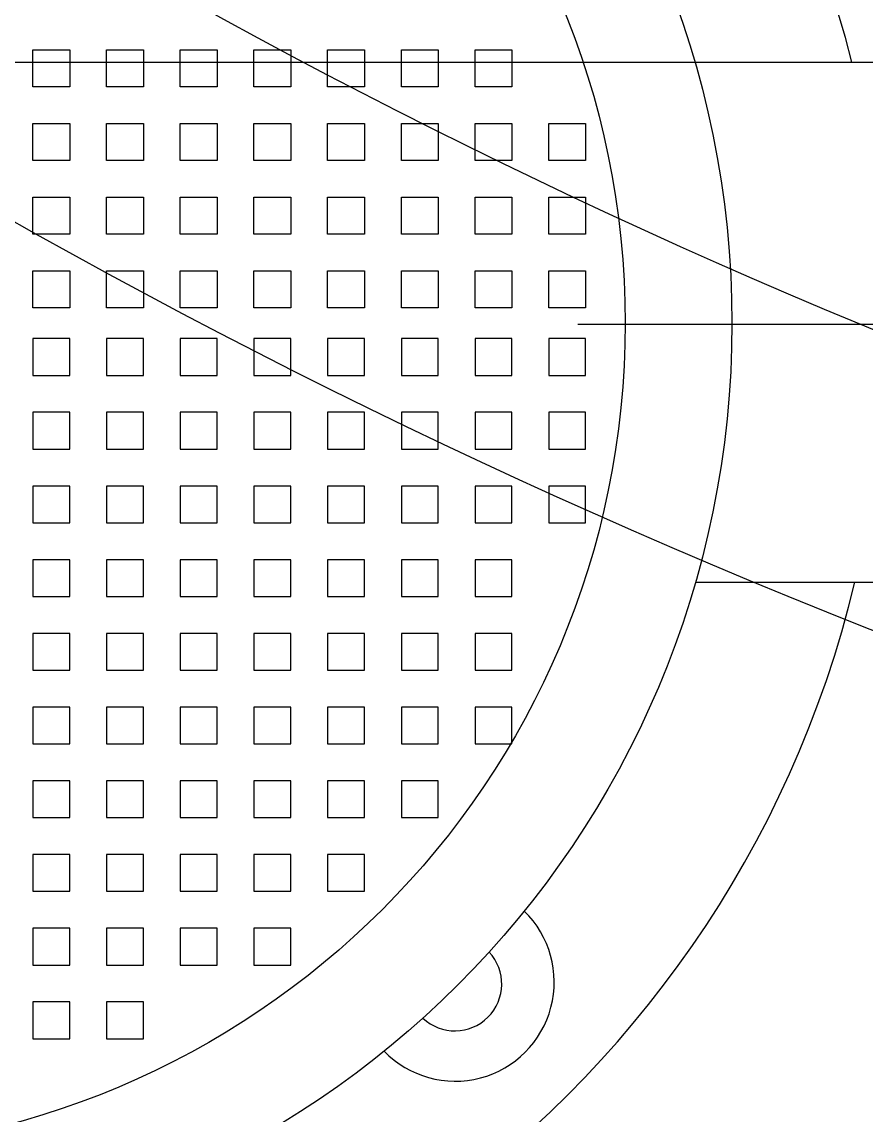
# Model space of a CAD drawing. Header units: millimetres. Extents: x 0 to 12600, y 0 to 8910.
# Drawn here: x 9558.7 to 9656.1, y 3722.8 to 3848.9 of the extents above; entities that cross this region are included whole.
import ezdxf

# ---------------------------------------------------------------- set-up
doc = ezdxf.new("R2010")
doc.units = ezdxf.units.MM
doc.header["$LTSCALE"] = 300
doc.linetypes.add('G', pattern=[2, 1.25, -0.25, 0.25, -0.25])
doc.linetypes.add('K', pattern=[2.5, 1.25, -0.25, 0.25, -0.25, 0.25, -0.25])
for name, color, linetype in [('01', 7, 'Continuous'), ('05', 4, 'G'), ('07', 6, 'K')]:
    doc.layers.add(name, color=color, linetype=linetype)

# ---------------------------------------------------------------- blocks, each defined once
blk = doc.blocks.new('ewrewr')
at = {"layer": '01', "ltscale": 8}
for p, q in [((-3277.74, 5166.74), (-3277.74, 5212.39)), ((-3217.74, 5166.81), (-3217.74, 5190.55)), ((-3270.66, 5149.89), (-3270.66, 5154.14)), ((-3270.66, 5154.14), (-3266.41, 5154.14)), ((-3266.41, 5154.14), (-3266.41, 5149.89)), ((-3262.16, 5149.89), (-3262.16, 5154.14)), ((-3262.16, 5154.14), (-3257.91, 5154.14)), ((-3257.91, 5154.14), (-3257.91, 5149.89)), ((-3253.66, 5149.89), (-3253.66, 5154.14)), ((-3253.66, 5154.14), (-3249.41, 5154.14)), ((-3249.41, 5154.14), (-3249.41, 5149.89)), ((-3245.85, 5154.14), (-3245.85, 5149.89)), ((-3241.6, 5154.14), (-3245.85, 5154.14)), ((-3241.6, 5149.89), (-3241.6, 5154.14)), ((-3237.35, 5154.14), (-3237.35, 5149.89)), ((-3233.1, 5154.14), (-3237.35, 5154.14)), ((-3233.1, 5149.89), (-3233.1, 5154.14)), ((-3228.85, 5154.14), (-3228.85, 5149.89)), ((-3224.6, 5154.14), (-3228.85, 5154.14)), ((-3224.6, 5149.89), (-3224.6, 5154.14)), ((-3266.41, 5149.89), (-3270.66, 5149.89)), ((-3257.91, 5149.89), (-3262.16, 5149.89)), ((-3249.41, 5149.89), (-3253.66, 5149.89)), ((-3245.85, 5149.89), (-3241.6, 5149.89)), ((-3237.35, 5149.89), (-3233.1, 5149.89)), ((-3228.85, 5149.89), (-3224.6, 5149.89)), ((-3279.16, 5145.64), (-3274.91, 5145.64)), ((-3279.16, 5141.39), (-3279.16, 5145.64)), ((-3274.91, 5145.64), (-3274.91, 5141.39)), ((-3270.66, 5141.39), (-3270.66, 5145.64)), ((-3270.66, 5145.64), (-3266.41, 5145.64)), ((-3266.41, 5145.64), (-3266.41, 5141.39)), ((-3262.16, 5145.64), (-3257.91, 5145.64)), ((-3262.16, 5141.39), (-3262.16, 5145.64)), ((-3257.91, 5145.64), (-3257.91, 5141.39)), ((-3253.66, 5145.64), (-3249.41, 5145.64)), ((-3253.66, 5141.39), (-3253.66, 5145.64)), ((-3249.41, 5145.64), (-3249.41, 5141.39)), ((-3241.6, 5145.64), (-3245.85, 5145.64)), ((-3245.85, 5145.64), (-3245.85, 5141.39)), ((-3241.6, 5141.39), (-3241.6, 5145.64)), ((-3233.1, 5145.64), (-3237.35, 5145.64)), ((-3237.35, 5145.64), (-3237.35, 5141.39)), ((-3233.1, 5141.39), (-3233.1, 5145.64)), ((-3228.85, 5145.64), (-3228.85, 5141.39)), ((-3224.6, 5145.64), (-3228.85, 5145.64)), ((-3224.6, 5141.39), (-3224.6, 5145.64)), ((-3220.35, 5145.64), (-3220.35, 5141.39)), ((-3216.1, 5145.64), (-3220.35, 5145.64)), ((-3216.1, 5141.39), (-3216.1, 5145.64)), ((-3207.6, 5145.64), (-3211.85, 5145.64)), ((-3211.85, 5145.64), (-3211.85, 5141.39)), ((-3207.6, 5141.39), (-3207.6, 5145.64)), ((-3199.1, 5145.64), (-3203.35, 5145.64)), ((-3203.35, 5145.64), (-3203.35, 5141.39)), ((-3199.1, 5141.39), (-3199.1, 5145.64)), ((-3274.91, 5141.39), (-3279.16, 5141.39)), ((-3266.41, 5141.39), (-3270.66, 5141.39)), ((-3257.91, 5141.39), (-3262.16, 5141.39)), ((-3249.41, 5141.39), (-3253.66, 5141.39)), ((-3245.85, 5141.39), (-3241.6, 5141.39)), ((-3237.35, 5141.39), (-3233.1, 5141.39)), ((-3228.85, 5141.39), (-3224.6, 5141.39)), ((-3220.35, 5141.39), (-3216.1, 5141.39)), ((-3211.85, 5141.39), (-3207.6, 5141.39)), ((-3203.35, 5141.39), (-3199.1, 5141.39)), ((-3279.16, 5137.14), (-3274.91, 5137.14)), ((-3279.16, 5132.89), (-3279.16, 5137.14)), ((-3274.91, 5137.14), (-3274.91, 5132.89)), ((-3270.66, 5132.89), (-3270.66, 5137.14)), ((-3270.66, 5137.14), (-3266.41, 5137.14)), ((-3266.41, 5137.14), (-3266.41, 5132.89)), ((-3262.16, 5132.89), (-3262.16, 5137.14)), ((-3262.16, 5137.14), (-3257.91, 5137.14)), ((-3257.91, 5137.14), (-3257.91, 5132.89)), ((-3253.66, 5137.14), (-3249.41, 5137.14)), ((-3253.66, 5132.89), (-3253.66, 5137.14)), ((-3249.41, 5137.14), (-3249.41, 5132.89)), ((-3245.85, 5137.14), (-3245.85, 5132.89)), ((-3241.6, 5137.14), (-3245.85, 5137.14)), ((-3241.6, 5132.89), (-3241.6, 5137.14)), ((-3237.35, 5137.14), (-3237.35, 5132.89)), ((-3233.1, 5137.14), (-3237.35, 5137.14)), ((-3233.1, 5132.89), (-3233.1, 5137.14)), ((-3228.85, 5137.14), (-3228.85, 5132.89)), ((-3224.6, 5137.14), (-3228.85, 5137.14)), ((-3224.6, 5132.89), (-3224.6, 5137.14)), ((-3220.35, 5137.14), (-3220.35, 5132.89)), ((-3216.1, 5137.14), (-3220.35, 5137.14)), ((-3216.1, 5132.89), (-3216.1, 5137.14)), ((-3207.6, 5137.14), (-3211.85, 5137.14)), ((-3211.85, 5137.14), (-3211.85, 5132.89)), ((-3207.6, 5132.89), (-3207.6, 5137.14)), ((-3203.35, 5137.14), (-3203.35, 5132.89)), ((-3199.1, 5137.14), (-3203.35, 5137.14)), ((-3199.1, 5132.89), (-3199.1, 5137.14)), ((-3194.85, 5137.14), (-3194.85, 5132.89)), ((-3190.6, 5137.14), (-3194.85, 5137.14)), ((-3190.6, 5132.89), (-3190.6, 5137.14)), ((-3274.91, 5132.89), (-3279.16, 5132.89)), ((-3266.41, 5132.89), (-3270.66, 5132.89)), ((-3257.91, 5132.89), (-3262.16, 5132.89)), ((-3249.41, 5132.89), (-3253.66, 5132.89)), ((-3245.85, 5132.89), (-3241.6, 5132.89)), ((-3237.35, 5132.89), (-3233.1, 5132.89)), ((-3228.85, 5132.89), (-3224.6, 5132.89)), ((-3220.35, 5132.89), (-3216.1, 5132.89)), ((-3211.85, 5132.89), (-3207.6, 5132.89)), ((-3203.35, 5132.89), (-3199.1, 5132.89)), ((-3194.85, 5132.89), (-3190.6, 5132.89)), ((-3279.16, 5128.64), (-3274.91, 5128.64)), ((-3279.16, 5124.39), (-3279.16, 5128.64)), ((-3274.91, 5128.64), (-3274.91, 5124.39)), ((-3270.66, 5124.39), (-3270.66, 5128.64)), ((-3270.66, 5128.64), (-3266.41, 5128.64)), ((-3266.41, 5128.64), (-3266.41, 5124.39)), ((-3262.16, 5124.39), (-3262.16, 5128.64)), ((-3262.16, 5128.64), (-3257.91, 5128.64)), ((-3257.91, 5128.64), (-3257.91, 5124.39)), ((-3253.66, 5128.64), (-3249.41, 5128.64)), ((-3253.66, 5124.39), (-3253.66, 5128.64)), ((-3249.41, 5128.64), (-3249.41, 5124.39)), ((-3241.6, 5128.64), (-3245.85, 5128.64)), ((-3245.85, 5128.64), (-3245.85, 5124.39)), ((-3241.6, 5124.39), (-3241.6, 5128.64)), ((-3237.35, 5128.64), (-3237.35, 5124.39)), ((-3233.1, 5128.64), (-3237.35, 5128.64)), ((-3233.1, 5124.39), (-3233.1, 5128.64)), ((-3228.85, 5128.64), (-3228.85, 5124.39)), ((-3224.6, 5128.64), (-3228.85, 5128.64)), ((-3224.6, 5124.39), (-3224.6, 5128.64)), ((-3220.35, 5128.64), (-3220.35, 5124.39)), ((-3216.1, 5128.64), (-3220.35, 5128.64)), ((-3216.1, 5124.39), (-3216.1, 5128.64)), ((-3207.6, 5128.64), (-3211.85, 5128.64)), ((-3211.85, 5128.64), (-3211.85, 5124.39)), ((-3207.6, 5124.39), (-3207.6, 5128.64)), ((-3199.1, 5128.64), (-3203.35, 5128.64)), ((-3203.35, 5128.64), (-3203.35, 5124.39)), ((-3199.1, 5124.39), (-3199.1, 5128.64)), ((-3190.6, 5128.64), (-3194.85, 5128.64)), ((-3194.85, 5128.64), (-3194.85, 5124.39)), ((-3190.6, 5124.39), (-3190.6, 5128.64)), ((-3186.35, 5128.64), (-3186.35, 5124.39)), ((-3182.1, 5128.64), (-3186.35, 5128.64)), ((-3182.1, 5124.39), (-3182.1, 5128.64)), ((-3274.91, 5124.39), (-3279.16, 5124.39)), ((-3266.41, 5124.39), (-3270.66, 5124.39)), ((-3257.91, 5124.39), (-3262.16, 5124.39)), ((-3249.41, 5124.39), (-3253.66, 5124.39)), ((-3245.85, 5124.39), (-3241.6, 5124.39)), ((-3237.35, 5124.39), (-3233.1, 5124.39)), ((-3228.85, 5124.39), (-3224.6, 5124.39)), ((-3220.35, 5124.39), (-3216.1, 5124.39)), ((-3211.85, 5124.39), (-3207.6, 5124.39)), ((-3203.35, 5124.39), (-3199.1, 5124.39)), ((-3194.85, 5124.39), (-3190.6, 5124.39)), ((-3186.35, 5124.39), (-3182.1, 5124.39)), ((-3279.16, 5120.14), (-3274.91, 5120.14)), ((-3279.16, 5115.89), (-3279.16, 5120.14)), ((-3274.91, 5120.14), (-3274.91, 5115.89)), ((-3270.66, 5115.89), (-3270.66, 5120.14)), ((-3270.66, 5120.14), (-3266.41, 5120.14)), ((-3266.41, 5120.14), (-3266.41, 5115.89)), ((-3262.16, 5115.89), (-3262.16, 5120.14)), ((-3262.16, 5120.14), (-3257.91, 5120.14)), ((-3257.91, 5120.14), (-3257.91, 5115.89)), ((-3253.66, 5120.14), (-3249.41, 5120.14)), ((-3253.66, 5115.89), (-3253.66, 5120.14)), ((-3249.41, 5120.14), (-3249.41, 5115.89)), ((-3245.85, 5120.14), (-3245.85, 5115.89)), ((-3241.6, 5120.14), (-3245.85, 5120.14)), ((-3241.6, 5115.89), (-3241.6, 5120.14)), ((-3237.35, 5120.14), (-3237.35, 5115.89)), ((-3233.1, 5120.14), (-3237.35, 5120.14)), ((-3233.1, 5115.89), (-3233.1, 5120.14)), ((-3228.85, 5120.14), (-3228.85, 5115.89)), ((-3224.6, 5120.14), (-3228.85, 5120.14)), ((-3224.6, 5115.89), (-3224.6, 5120.14)), ((-3220.35, 5120.14), (-3220.35, 5115.89)), ((-3216.1, 5120.14), (-3220.35, 5120.14)), ((-3216.1, 5115.89), (-3216.1, 5120.14)), ((-3207.6, 5120.14), (-3211.85, 5120.14)), ((-3211.85, 5120.14), (-3211.85, 5115.89)), ((-3207.6, 5115.89), (-3207.6, 5120.14)), ((-3203.35, 5120.14), (-3203.35, 5115.89)), ((-3199.1, 5120.14), (-3203.35, 5120.14)), ((-3199.1, 5115.89), (-3199.1, 5120.14)), ((-3194.85, 5120.14), (-3194.85, 5115.89)), ((-3190.6, 5120.14), (-3194.85, 5120.14)), ((-3190.6, 5115.89), (-3190.6, 5120.14)), ((-3186.35, 5120.14), (-3186.35, 5115.89)), ((-3182.1, 5120.14), (-3186.35, 5120.14)), ((-3182.1, 5115.89), (-3182.1, 5120.14)), ((-3173.6, 5120.14), (-3177.85, 5120.14)), ((-3177.85, 5120.14), (-3177.85, 5115.89)), ((-3173.6, 5115.89), (-3173.6, 5120.14)), ((-3274.91, 5115.89), (-3279.16, 5115.89)), ((-3266.41, 5115.89), (-3270.66, 5115.89)), ((-3257.91, 5115.89), (-3262.16, 5115.89)), ((-3249.41, 5115.89), (-3253.66, 5115.89)), ((-3245.85, 5115.89), (-3241.6, 5115.89)), ((-3237.35, 5115.89), (-3233.1, 5115.89)), ((-3228.85, 5115.89), (-3224.6, 5115.89)), ((-3220.35, 5115.89), (-3216.1, 5115.89)), ((-3211.85, 5115.89), (-3207.6, 5115.89)), ((-3203.35, 5115.89), (-3199.1, 5115.89)), ((-3194.85, 5115.89), (-3190.6, 5115.89)), ((-3186.35, 5115.89), (-3182.1, 5115.89)), ((-3177.85, 5115.89), (-3173.6, 5115.89)), ((-3279.16, 5111.64), (-3274.91, 5111.64)), ((-3279.16, 5107.39), (-3279.16, 5111.64)), ((-3274.91, 5111.64), (-3274.91, 5107.39)), ((-3270.66, 5107.39), (-3270.66, 5111.64)), ((-3270.66, 5111.64), (-3266.41, 5111.64)), ((-3266.41, 5111.64), (-3266.41, 5107.39)), ((-3262.16, 5107.39), (-3262.16, 5111.64)), ((-3262.16, 5111.64), (-3257.91, 5111.64)), ((-3257.91, 5111.64), (-3257.91, 5107.39)), ((-3253.66, 5111.64), (-3249.41, 5111.64)), ((-3253.66, 5107.39), (-3253.66, 5111.64)), ((-3249.41, 5111.64), (-3249.41, 5107.39)), ((-3241.6, 5111.64), (-3245.85, 5111.64)), ((-3245.85, 5111.64), (-3245.85, 5107.39)), ((-3241.6, 5107.39), (-3241.6, 5111.64)), ((-3233.1, 5111.64), (-3237.35, 5111.64)), ((-3237.35, 5111.64), (-3237.35, 5107.39)), ((-3233.1, 5107.39), (-3233.1, 5111.64)), ((-3228.85, 5111.64), (-3228.85, 5107.39)), ((-3224.6, 5111.64), (-3228.85, 5111.64)), ((-3224.6, 5107.39), (-3224.6, 5111.64)), ((-3220.35, 5111.64), (-3220.35, 5107.39)), ((-3216.1, 5111.64), (-3220.35, 5111.64)), ((-3216.1, 5107.39), (-3216.1, 5111.64)), ((-3207.6, 5111.64), (-3211.85, 5111.64)), ((-3211.85, 5111.64), (-3211.85, 5107.39)), ((-3207.6, 5107.39), (-3207.6, 5111.64)), ((-3199.1, 5111.64), (-3203.35, 5111.64)), ((-3203.35, 5111.64), (-3203.35, 5107.39)), ((-3199.1, 5107.39), (-3199.1, 5111.64)), ((-3190.6, 5111.64), (-3194.85, 5111.64)), ((-3194.85, 5111.64), (-3194.85, 5107.39)), ((-3190.6, 5107.39), (-3190.6, 5111.64)), ((-3186.35, 5111.64), (-3186.35, 5107.39)), ((-3182.1, 5111.64), (-3186.35, 5111.64)), ((-3182.1, 5107.39), (-3182.1, 5111.64)), ((-3173.6, 5111.64), (-3177.85, 5111.64)), ((-3177.85, 5111.64), (-3177.85, 5107.39)), ((-3173.6, 5107.39), (-3173.6, 5111.64)), ((-3274.91, 5107.39), (-3279.16, 5107.39)), ((-3266.41, 5107.39), (-3270.66, 5107.39)), ((-3257.91, 5107.39), (-3262.16, 5107.39)), ((-3249.41, 5107.39), (-3253.66, 5107.39)), ((-3245.85, 5107.39), (-3241.6, 5107.39)), ((-3237.35, 5107.39), (-3233.1, 5107.39)), ((-3228.85, 5107.39), (-3224.6, 5107.39)), ((-3220.35, 5107.39), (-3216.1, 5107.39)), ((-3211.85, 5107.39), (-3207.6, 5107.39)), ((-3203.35, 5107.39), (-3199.1, 5107.39)), ((-3194.85, 5107.39), (-3190.6, 5107.39)), ((-3186.35, 5107.39), (-3182.1, 5107.39)), ((-3177.85, 5107.39), (-3173.6, 5107.39)), ((-3279.16, 5103.14), (-3274.91, 5103.14)), ((-3279.16, 5098.89), (-3279.16, 5103.14)), ((-3274.91, 5103.14), (-3274.91, 5098.89)), ((-3270.66, 5098.89), (-3270.66, 5103.14)), ((-3270.66, 5103.14), (-3266.41, 5103.14)), ((-3266.41, 5103.14), (-3266.41, 5098.89)), ((-3262.16, 5098.89), (-3262.16, 5103.14)), ((-3262.16, 5103.14), (-3257.91, 5103.14)), ((-3257.91, 5103.14), (-3257.91, 5098.89)), ((-3253.66, 5103.14), (-3249.41, 5103.14)), ((-3253.66, 5098.89), (-3253.66, 5103.14)), ((-3249.41, 5103.14), (-3249.41, 5098.89)), ((-3241.6, 5103.14), (-3245.85, 5103.14)), ((-3245.85, 5103.14), (-3245.85, 5098.89)), ((-3241.6, 5098.89), (-3241.6, 5103.14)), ((-3233.1, 5103.14), (-3237.35, 5103.14)), ((-3237.35, 5103.14), (-3237.35, 5098.89)), ((-3233.1, 5098.89), (-3233.1, 5103.14)), ((-3228.85, 5103.14), (-3228.85, 5098.89)), ((-3224.6, 5103.14), (-3228.85, 5103.14)), ((-3224.6, 5098.89), (-3224.6, 5103.14)), ((-3220.35, 5103.14), (-3220.35, 5098.89)), ((-3216.1, 5103.14), (-3220.35, 5103.14)), ((-3216.1, 5098.89), (-3216.1, 5103.14)), ((-3207.6, 5103.14), (-3211.85, 5103.14)), ((-3211.85, 5103.14), (-3211.85, 5098.89)), ((-3207.6, 5098.89), (-3207.6, 5103.14)), ((-3199.1, 5103.14), (-3203.35, 5103.14)), ((-3203.35, 5103.14), (-3203.35, 5098.89)), ((-3199.1, 5098.89), (-3199.1, 5103.14)), ((-3190.6, 5103.14), (-3194.85, 5103.14)), ((-3194.85, 5103.14), (-3194.85, 5098.89)), ((-3190.6, 5098.89), (-3190.6, 5103.14)), ((-3186.35, 5103.14), (-3186.35, 5098.89)), ((-3182.1, 5103.14), (-3186.35, 5103.14)), ((-3182.1, 5098.89), (-3182.1, 5103.14)), ((-3173.6, 5103.14), (-3177.85, 5103.14)), ((-3177.85, 5103.14), (-3177.85, 5098.89)), ((-3173.6, 5098.89), (-3173.6, 5103.14)), ((-3165.1, 5103.14), (-3169.35, 5103.14)), ((-3169.35, 5103.14), (-3169.35, 5098.89)), ((-3165.1, 5098.89), (-3165.1, 5103.14)), ((-3274.91, 5098.89), (-3279.16, 5098.89)), ((-3266.41, 5098.89), (-3270.66, 5098.89)), ((-3257.91, 5098.89), (-3262.16, 5098.89)), ((-3249.41, 5098.89), (-3253.66, 5098.89)), ((-3245.85, 5098.89), (-3241.6, 5098.89)), ((-3237.35, 5098.89), (-3233.1, 5098.89)), ((-3228.85, 5098.89), (-3224.6, 5098.89)), ((-3220.35, 5098.89), (-3216.1, 5098.89)), ((-3211.85, 5098.89), (-3207.6, 5098.89)), ((-3203.35, 5098.89), (-3199.1, 5098.89)), ((-3194.85, 5098.89), (-3190.6, 5098.89)), ((-3186.35, 5098.89), (-3182.1, 5098.89)), ((-3177.85, 5098.89), (-3173.6, 5098.89)), ((-3169.35, 5098.89), (-3165.1, 5098.89)), ((-3279.16, 5094.64), (-3274.91, 5094.64)), ((-3279.16, 5090.39), (-3279.16, 5094.64)), ((-3274.91, 5094.64), (-3274.91, 5090.39)), ((-3270.66, 5090.39), (-3270.66, 5094.64)), ((-3270.66, 5094.64), (-3266.41, 5094.64)), ((-3266.41, 5094.64), (-3266.41, 5090.39)), ((-3262.16, 5090.39), (-3262.16, 5094.64)), ((-3262.16, 5094.64), (-3257.91, 5094.64)), ((-3257.91, 5094.64), (-3257.91, 5090.39)), ((-3253.66, 5094.64), (-3249.41, 5094.64)), ((-3253.66, 5090.39), (-3253.66, 5094.64)), ((-3249.41, 5094.64), (-3249.41, 5090.39)), ((-3245.85, 5094.64), (-3245.85, 5090.39)), ((-3241.6, 5094.64), (-3245.85, 5094.64)), ((-3241.6, 5090.39), (-3241.6, 5094.64)), ((-3237.35, 5094.64), (-3237.35, 5090.39)), ((-3233.1, 5094.64), (-3237.35, 5094.64)), ((-3233.1, 5090.39), (-3233.1, 5094.64)), ((-3228.85, 5094.64), (-3228.85, 5090.39)), ((-3224.6, 5094.64), (-3228.85, 5094.64)), ((-3224.6, 5090.39), (-3224.6, 5094.64)), ((-3220.35, 5094.64), (-3220.35, 5090.39)), ((-3216.1, 5094.64), (-3220.35, 5094.64)), ((-3216.1, 5090.39), (-3216.1, 5094.64)), ((-3207.6, 5094.64), (-3211.85, 5094.64)), ((-3211.85, 5094.64), (-3211.85, 5090.39)), ((-3207.6, 5090.39), (-3207.6, 5094.64)), ((-3203.35, 5094.64), (-3203.35, 5090.39)), ((-3199.1, 5094.64), (-3203.35, 5094.64)), ((-3199.1, 5090.39), (-3199.1, 5094.64)), ((-3194.85, 5094.64), (-3194.85, 5090.39)), ((-3190.6, 5094.64), (-3194.85, 5094.64)), ((-3190.6, 5090.39), (-3190.6, 5094.64)), ((-3186.35, 5094.64), (-3186.35, 5090.39)), ((-3182.1, 5094.64), (-3186.35, 5094.64)), ((-3182.1, 5090.39), (-3182.1, 5094.64)), ((-3173.6, 5094.64), (-3177.85, 5094.64)), ((-3177.85, 5094.64), (-3177.85, 5090.39)), ((-3173.6, 5090.39), (-3173.6, 5094.64)), ((-3165.1, 5094.64), (-3169.35, 5094.64)), ((-3169.35, 5094.64), (-3169.35, 5090.39)), ((-3165.1, 5090.39), (-3165.1, 5094.64)), ((-3274.91, 5090.39), (-3279.16, 5090.39)), ((-3266.41, 5090.39), (-3270.66, 5090.39)), ((-3257.91, 5090.39), (-3262.16, 5090.39)), ((-3249.41, 5090.39), (-3253.66, 5090.39)), ((-3245.85, 5090.39), (-3241.6, 5090.39)), ((-3237.35, 5090.39), (-3233.1, 5090.39)), ((-3228.85, 5090.39), (-3224.6, 5090.39)), ((-3220.35, 5090.39), (-3216.1, 5090.39)), ((-3211.85, 5090.39), (-3207.6, 5090.39)), ((-3203.35, 5090.39), (-3199.1, 5090.39)), ((-3194.85, 5090.39), (-3190.6, 5090.39)), ((-3186.35, 5090.39), (-3182.1, 5090.39)), ((-3177.85, 5090.39), (-3173.6, 5090.39)), ((-3169.35, 5090.39), (-3165.1, 5090.39))]:
    blk.add_line(p, q, dxfattribs=at)
for radius in [107.94, 95.62]:
    blk.add_circle((-3247.63, 5063.09), radius, dxfattribs=at)
for centre, radius, start, end in [((-3232.36, 5047.27), 225, 4.0326, 102.8453), ((-3247.03, 5063.7), 125, 104.2223, 269.6743), ((-3247.03, 5063.7), 125, 269.7234, 76.4488), ((-3171.63, 5139.1), 11.43, 314.2007, 135.7993)]:
    blk.add_arc(centre, radius, start, end, dxfattribs=at)
at = {"layer": '01', "color": 7, "linetype": 'Continuous', "ltscale": 8}
blk.add_arc((-3171.41, 5139.07), 5.4, 316.8024, 133.0193, dxfattribs=at)
at = {"layer": '05', "ltscale": 8}
for p, q in [((-3277.74, 4769.78), (-3277.74, 5285.06)), ((-3247.51, 5153.26), (-3247.51, 5188.26))]:
    blk.add_line(p, q, dxfattribs=at)
blk = doc.blocks.new('00')
at = {"layer": '01'}
for radius, start, end in [(761.35, 223.49183, 267.36513), (690, 229.41312, 267.09244)]:
    blk.add_arc((1996.11, 4478.84), radius, start, end, dxfattribs=at)

msp = doc.modelspace()

# ---------------------------------------------------------------- linework, layer by layer
at = {"layer": '07', "color": 6, "linetype": 'K'}
msp.add_circle((9947.076, 4517.749), 793.75, dxfattribs=at)

# ---------------------------------------------------------------- block references
at = {"layer": '01'}
msp.add_blockref('00', (7950.963, 38.484), dxfattribs=at)
at = {"layer": '01', "rotation": 270}
msp.add_blockref('ewrewr', (4469.542, 566.555), dxfattribs=at)

doc.saveas('drawing.dxf')
